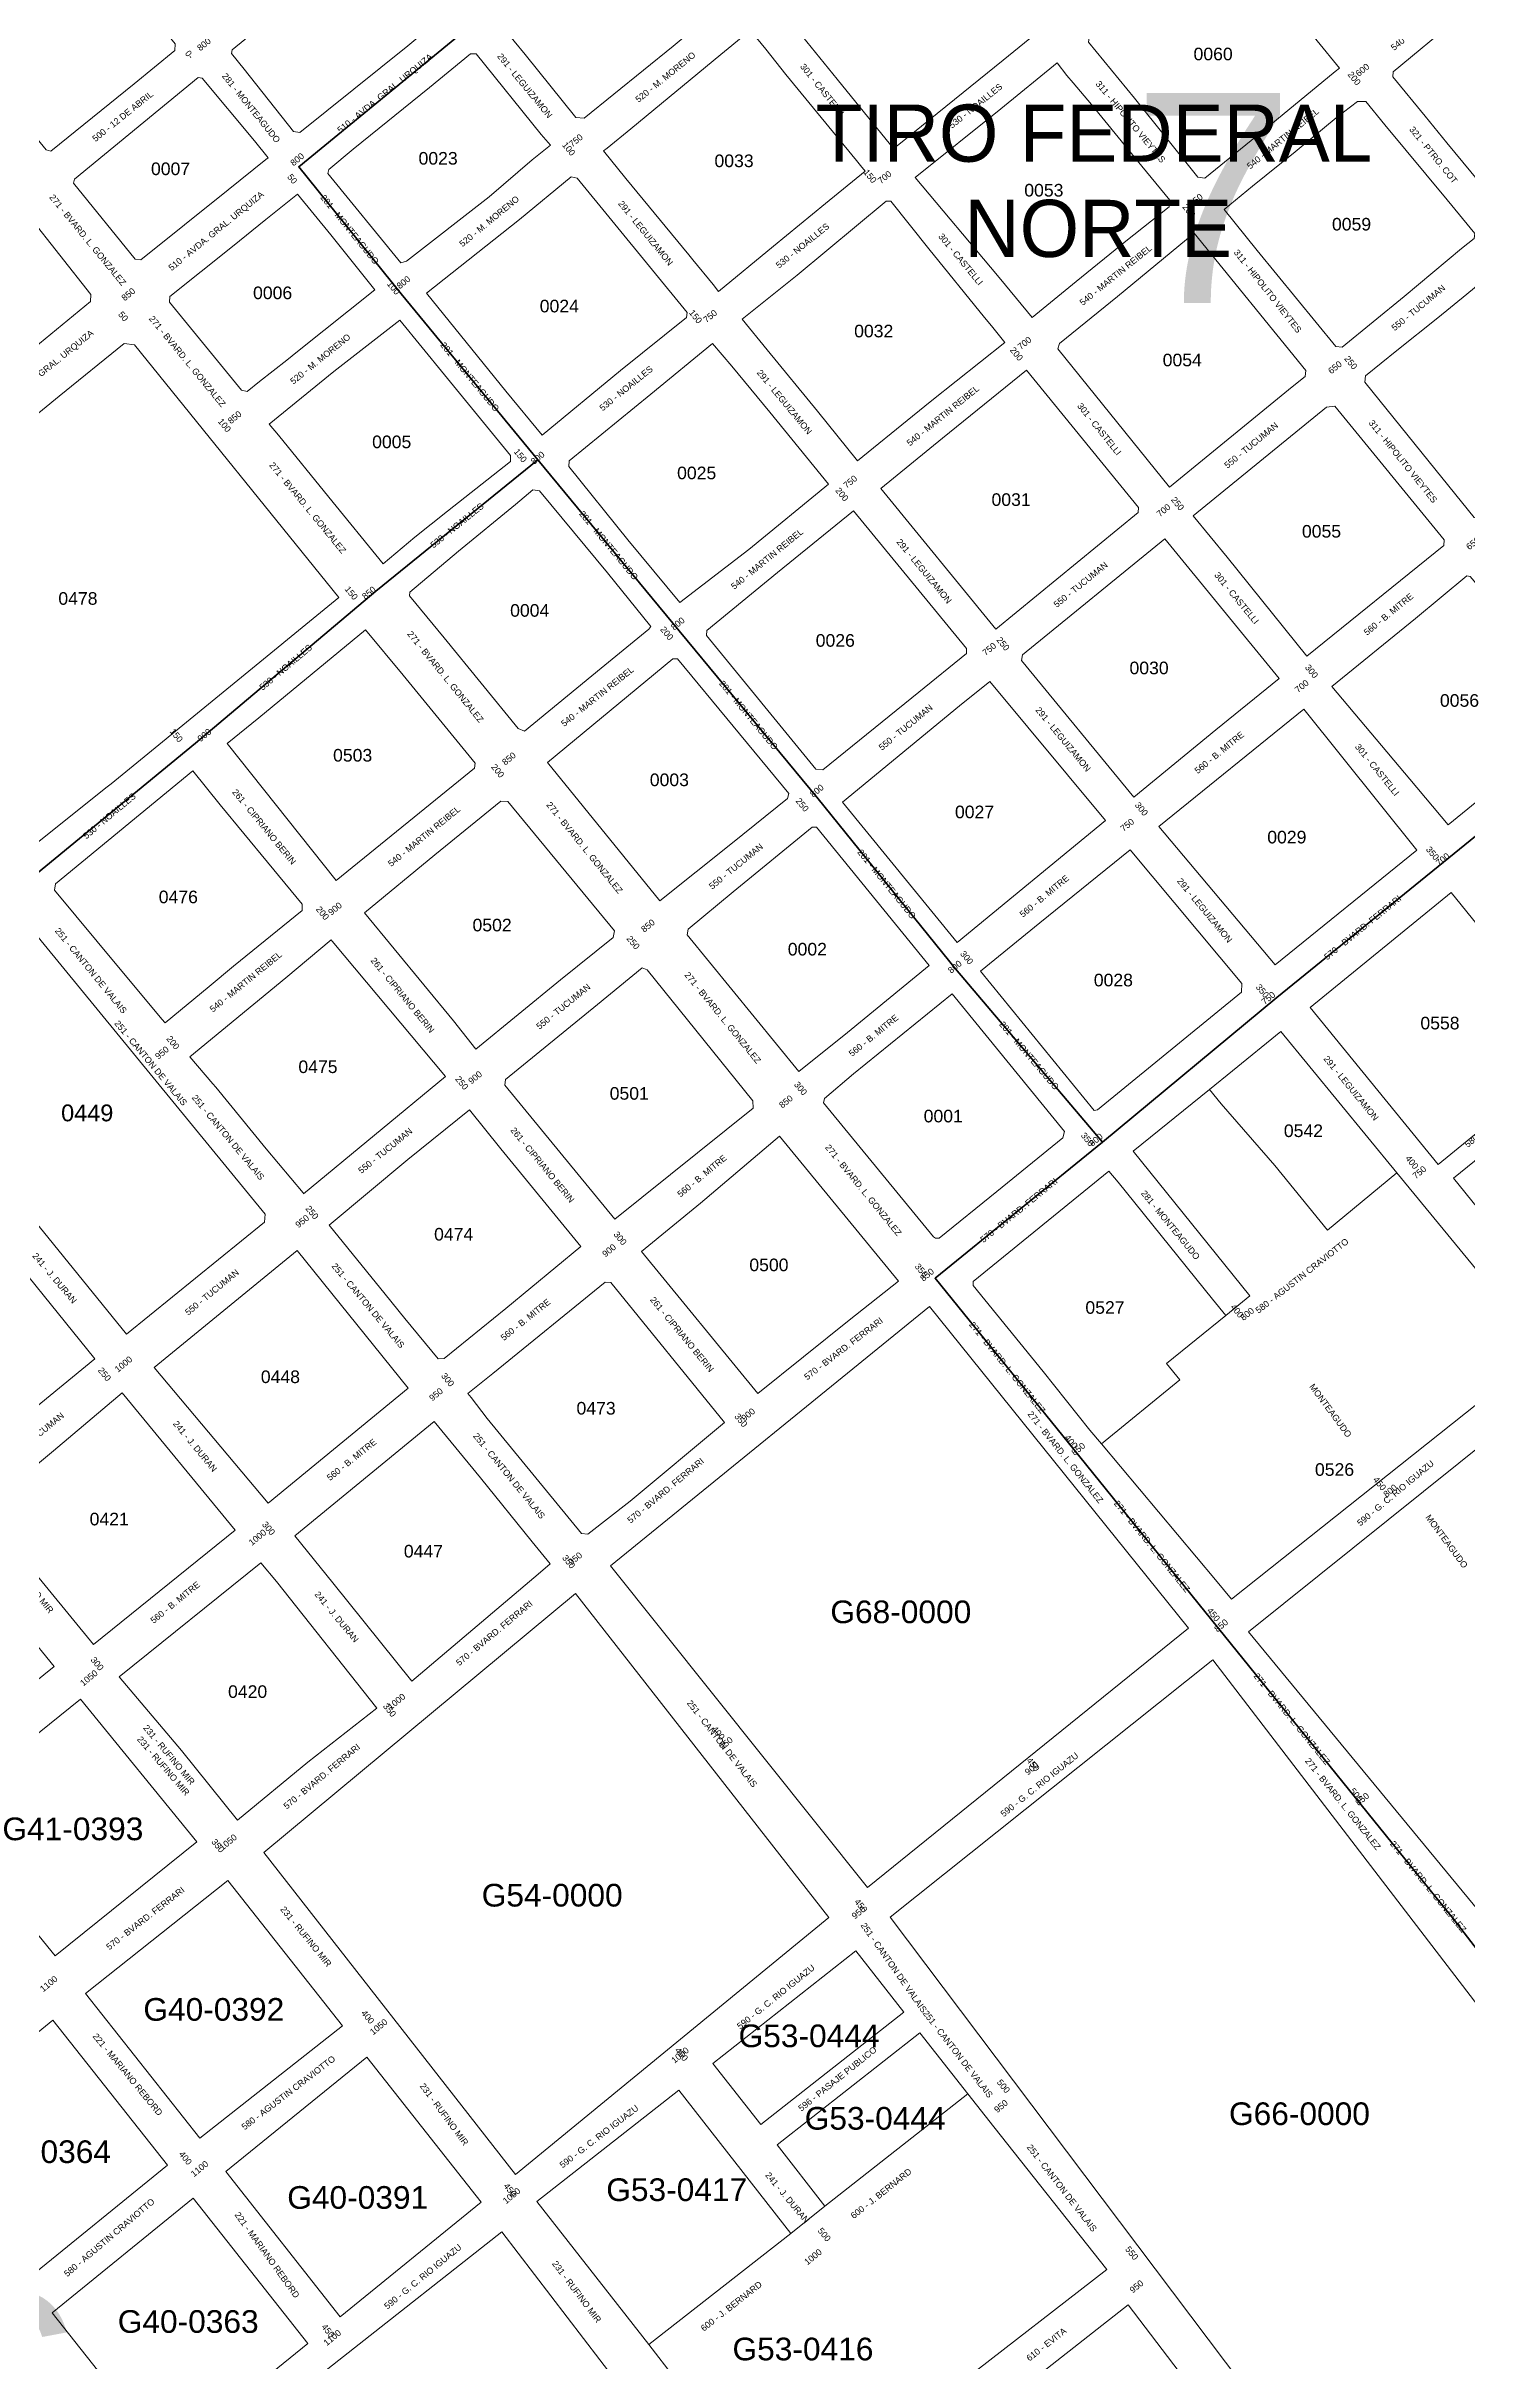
# Model space of a CAD drawing. Header units: millimetres. Extents: x -1182 to 19581, y -461 to 14363.
# Drawn here: x 15509 to 16186, y 10346 to 11450 of the extents above; entities that cross this region are included whole.
import ezdxf
from ezdxf.enums import TextEntityAlignment as Align

# ---------------------------------------------------------------- set-up
doc = ezdxf.new("R2010")
doc.units = ezdxf.units.MM
doc.layers.add('Barrios', color=70, linetype='Continuous', lineweight=40, true_color=0x94f532)
doc.layers.add('Barrios_Id', color=102, linetype='Continuous', lineweight=40)
doc.layers.add('Manzana', color=4, linetype='Continuous', lineweight=9)
doc.layers.add('Calle_id', color=7, linetype='Continuous')
doc.layers.add('Manzana_Id', color=6, linetype='Continuous')
doc.styles.add('Calle_Id', font='@Arial Unicode MS')
doc.styles.add('Manzana', font='@Arial Unicode MS')
doc.styles.add('SuperP', font='arial.ttf')

msp = doc.modelspace()

# ---------------------------------------------------------------- linework, layer by layer
at = {"layer": 'Barrios', "lineweight": 50}
msp.add_lwpolyline([(15876.7, 11595.2), (15796.7, 11529.7), (15712.4, 11460.5), (15629.1, 11392.2), (15677.9, 11331.6), (15743, 11252.5)], dxfattribs=at)
at = {"layer": 'Barrios'}
for points in [[(16011.8, 10927.4), (16094.8, 10996.4), (16176.7, 11062.9), (16257.2, 11128.3), (16337, 11193), (16395.9, 11240.8), (16453.8, 11287.5)], [(15743, 11252.5), (15665.9, 11190), (15579.9, 11117.5), (15497.2, 11049.5), (15439.3, 11001.3), (15415.3, 10982.1), (15331.3, 10914.9), (15249.6, 10849.9)], [(15743, 11252.5), (15810.3, 11171.1), (15876.5, 11091), (15941.9, 11010), (16011.8, 10927.4)], [(16011.8, 10927.4), (15932.1, 10862.6), (16001, 10777.6), (16069.9, 10692.3), (16179.2, 10557), (16254, 10459.8), (16322.7, 10369.8), (16388.7, 10283.5)]]:
    msp.add_lwpolyline(points, dxfattribs=at)
at = {"layer": 'Manzana'}
for points in [[(15514.5, 11516.5), (15516.9, 11516.2), (15570.3, 11450.7), (15570.2, 11447.5), (15550.8, 11431.7), (15511.1, 11399.6), (15508.8, 11400.2), (15454.6, 11466.3), (15455.1, 11468.5)], [(15922.2, 11520.8), (15926, 11520.3), (15943.8, 11498.8), (15967.9, 11469.3), (15979.8, 11455.3), (15964.6, 11443), (15914.1, 11402.2), (15910.9, 11402.6), (15885.5, 11433.9), (15858.7, 11466.9), (15859.1, 11469.4), (15914.2, 11514.3)], [(15798.4, 11514.3), (15795.2, 11514.2), (15749.4, 11477), (15728.2, 11459.8), (15726.4, 11458.4), (15737, 11445.7), (15761, 11415.6), (15765, 11415.3), (15807.4, 11449.6), (15832, 11470.1), (15832.1, 11471.5), (15816.1, 11491.3)], [(15603.2, 11438.6), (15597.1, 11446.2), (15597.5, 11447.9), (15623.3, 11469), (15630.2, 11474.5), (15637.9, 11480.8), (15665.9, 11503.7), (15668.3, 11500.6), (15683.3, 11482.3), (15697.8, 11465.3), (15697.5, 11463.4), (15681, 11449.8), (15629.6, 11408.5), (15626.7, 11408.9)], [(16068.6, 11505.1), (16071, 11504.9), (16089.6, 11482.3), (16114.1, 11452.2), (16124.6, 11439.1), (16122.6, 11437.5), (16091.9, 11412.3), (16060.5, 11386.7), (16057.2, 11387.2), (16027, 11424.8), (16005.2, 11451.5), (16005.4, 11453.7)], [(16191.4, 11471), (16193.3, 11468.7), (16201.2, 11459.3), (16216.3, 11441), (16240.2, 11410.9), (16244.5, 11405.6), (16244.2, 11403.6), (16205.3, 11371.2), (16202.4, 11371.4), (16175.8, 11403.5), (16165.5, 11416.3), (16150.1, 11435), (16150.2, 11437.4), (16180.6, 11462.5), (16189, 11469.3)], [(15844, 11457.2), (15841.5, 11455), (15830.1, 11445.7), (15787.3, 11410.3), (15776, 11401.1), (15774.2, 11399.7), (15784.9, 11386.6), (15814.8, 11350.2), (15816.7, 11347.9), (15826.5, 11336), (15829, 11332.8), (15855.2, 11354.4), (15879.9, 11374.6), (15898.9, 11390.1), (15896.6, 11392.8), (15894.7, 11395.2), (15861.1, 11436.1), (15851.6, 11448.2)], [(15710.9, 11446), (15713.6, 11446), (15744.6, 11407.6), (15749, 11402.5), (15740.3, 11395.5), (15719.8, 11377.9), (15680.4, 11347.2), (15677.8, 11346.4), (15643, 11389), (15643.4, 11390.9), (15655, 11400.5), (15691.4, 11429.9)], [(15990.3, 11441.7), (15994.9, 11435.7), (15997.8, 11432.1), (16006.6, 11421.8), (16030.6, 11392.5), (16043.9, 11376.3), (16043.5, 11373.1), (16022.9, 11356.7), (15999.3, 11337.5), (15978.4, 11320.3), (15965.6, 11335.7), (15961.8, 11340.4), (15922.7, 11387.1), (15963.4, 11419.8)], [(15581.2, 11434.7), (15583.2, 11434.4), (15608, 11404.5), (15614.6, 11396.5), (15613.4, 11395.6), (15595.5, 11381.2), (15553.9, 11347.8), (15551.3, 11348.1), (15521.9, 11384.3), (15522.3, 11386.3)], [(16133.3, 11423.3), (16137.2, 11423.2), (16146.2, 11412.1), (16175.9, 11376.4), (16189.1, 11360.4), (16188.8, 11358), (16182.7, 11353.3), (16155.4, 11330.4), (16125.9, 11306.3), (16123, 11306.6), (16085.5, 11352.3), (16069.7, 11371.8), (16083.3, 11383), (16103.6, 11399.3), (16124, 11416.2), (16126.6, 11418.2)], [(15758.8, 11387.3), (15734.3, 11367.1), (15690, 11331.9), (15727.7, 11285.2), (15745, 11264.3), (15782.4, 11295.1), (15813.7, 11320.4), (15814, 11322.8), (15761.7, 11386.8)], [(15628.6, 11379.1), (15613.4, 11367), (15597.6, 11354.2), (15567.8, 11330.4), (15567.6, 11327.7), (15580.5, 11312), (15601.9, 11285.7), (15604.6, 11285.1), (15610.5, 11289.9), (15623.4, 11300.1), (15628.6, 11304.2), (15665.4, 11333.6), (15644.4, 11359.8)], [(15908.9, 11375.7), (15911.1, 11375.7), (15929.1, 11353.1), (15955.6, 11320.4), (15959, 11316.4), (15965.4, 11308.5), (15930.5, 11280.8), (15921.3, 11273.4), (15895.2, 11252.1), (15876.2, 11275.7), (15852.1, 11305), (15840.3, 11319.6), (15866.4, 11340.5)], [(15500.6, 11368.8), (15434.7, 11315.8), (15434.6, 11312.9), (15442.7, 11302.8), (15463.8, 11277.4), (15466.1, 11277.2), (15467.8, 11276.8), (15530, 11328), (15530.2, 11331.3)], [(16055.5, 11360.6), (16108.7, 11295.1), (16108.3, 11292.2), (16102.2, 11287.3), (16043.7, 11239.6), (15990.5, 11305.4), (15991.3, 11307.9), (16018.9, 11330.4)], [(16201.6, 11345), (16234.2, 11304.7), (16255.1, 11279.7), (16255.4, 11277.6), (16223, 11251.2), (16190.9, 11224.8), (16188.8, 11225.1), (16167.3, 11251.6), (16136.8, 11289.6), (16137, 11292.5), (16151.9, 11304.7), (16171.5, 11320.2), (16185.3, 11331.4), (16198, 11341.9)], [(15677.3, 11319.1), (15698.5, 11293), (15730, 11254.6), (15730, 11251.7), (15700, 11228.1), (15684.4, 11215.7), (15669.3, 11203), (15643.5, 11234.8), (15619.5, 11264.3), (15615.1, 11269.5), (15645.9, 11294.7)], [(15546, 11308), (15550.9, 11307.3), (15648.3, 11187), (15539.9, 11098.2), (15537.9, 11096.8), (15498.4, 11065.1), (15495, 11069.3), (15451.4, 11121.9), (15442.8, 11132.6), (15399.2, 11187.9), (15515.1, 11282.8)], [(15826.1, 11308), (15796.7, 11283.9), (15757.9, 11252.1), (15757.7, 11249.4), (15785.9, 11214.4), (15810.6, 11184.6), (15843.5, 11209.9), (15881.3, 11241), (15853.4, 11275.3), (15835.4, 11297.2)], [(15975.7, 11295.3), (15935.7, 11262.8), (15906.3, 11238.9), (15961, 11171.8), (16028.8, 11227.4), (16029, 11229.8)], [(16122.4, 11278.1), (16174.5, 11214.4), (16174.3, 11211.8), (16109.1, 11159), (16071.2, 11206.1), (16055, 11225.9), (16118.5, 11277.7)], [(15740.6, 11238.3), (15743.7, 11237.8), (15776.2, 11198.7), (15796.8, 11173.1), (15795.9, 11171.8), (15773.1, 11153.3), (15736.6, 11123.2), (15733.6, 11124.6), (15698.3, 11167.8), (15681.9, 11187.7), (15682.1, 11189.5), (15705.2, 11209.1), (15732.3, 11231.3)], [(15893.2, 11228.3), (15857.1, 11198.9), (15823.5, 11171.2), (15823.3, 11168.8), (15875.3, 11105.1), (15878.6, 11104.8), (15924.4, 11141.8), (15947, 11160.3), (15947.1, 11162.7)], [(16041.5, 11214.9), (16096, 11148.3), (16065.8, 11123.9), (16026.8, 11091.8), (15973.2, 11156.9), (15973.7, 11159.6)], [(16158.1, 11100.4), (16121, 11144.6), (16160.9, 11176.9), (16185.3, 11197.2), (16186.9, 11197), (16241.8, 11132.3), (16208.2, 11104.4), (16196.9, 11095.3), (16176.4, 11078.6)], [(15660.9, 11171.5), (15678.9, 11150), (15713.2, 11108), (15712.8, 11105.7), (15646.9, 11052.1), (15595.1, 11117.4), (15610.1, 11129.6)], [(15807.3, 11157.7), (15809.5, 11157.7), (15862.5, 11093.5), (15861.8, 11091.2), (15835.7, 11070.1), (15801, 11042.5), (15747.5, 11108.3)], [(15958.2, 11147), (16013.3, 11080.7), (15942.6, 11022.6), (15888, 11089.5), (15943.8, 11135.3)], [(16107.7, 11133.7), (16161.5, 11066.6), (16094, 11011.9), (16038.6, 11077.8)], [(15578.7, 11104.3), (15591.8, 11088.2), (15614.2, 11060.9), (15630.8, 11040.9), (15630.7, 11037.9), (15598.1, 11011.3), (15586.5, 11001.6), (15565.5, 10984.3), (15564, 10986.1), (15533.2, 11023), (15512.9, 11047.6), (15513.3, 11050.6)], [(15694, 11064.3), (15725.3, 11090), (15728.7, 11089.8), (15779.4, 11028.1), (15778.8, 11024.9), (15753.7, 11004.8), (15713.5, 10971.8), (15702.8, 10985.3), (15660.5, 11036.8)], [(15873.6, 11077.6), (15875.7, 11077.5), (15929.3, 11011.6), (15890.4, 10979.7), (15867.3, 10961.1), (15814, 11026.3), (15814.5, 11028.9), (15836, 11046.8)], [(16025, 11066.8), (16078.2, 11003.1), (16078, 10998.9), (16009.4, 10942.9), (16007.9, 10942.6), (15953.7, 11009), (15982, 11032)], [(16177.8, 11046.4), (16232.1, 10979.4), (16200.8, 10953.8), (16202, 10952.4), (16207.1, 10945.8), (16171.7, 10916.9), (16110.7, 10991.6)], [(15644.6, 11023.8), (15623, 11005.8), (15577.3, 10968.1), (15588.3, 10955.2), (15589.7, 10953.6), (15613.6, 10924.3), (15631.2, 10903.3), (15631.4, 10902.9), (15699, 10958.8), (15645.1, 11023.2)], [(15792.6, 11010.6), (15795.1, 11009.6), (15845.3, 10947.2), (15845.5, 10943.7), (15779.7, 10890.8), (15727.3, 10954.6), (15727.5, 10957.3), (15771.4, 10993)], [(15940.3, 10998.1), (15993.8, 10932.6), (15993, 10929.5), (15961.5, 10903.9), (15934, 10881.7), (15932.3, 10881.8), (15931.4, 10882.3), (15879, 10946.2), (15879.4, 10948.3), (15893.3, 10960)], [(16244.8, 10963.7), (16178.9, 10910.3), (16233.4, 10843), (16299.3, 10896.4)], [(15710.5, 10942.9), (15725.3, 10924.3), (15763.4, 10877.7), (15727.7, 10848.3), (15698.4, 10824.4), (15695.5, 10824.3), (15679.7, 10843.5), (15670.3, 10855.1), (15643.7, 10888), (15681.1, 10919.2)], [(15858.1, 10930.3), (15914.7, 10861.3), (15891.2, 10842.7), (15847.8, 10807.7), (15792.4, 10875.4), (15820.4, 10898.4)], [(15628.4, 10875.9), (15560.3, 10820.1), (15614.6, 10755.5), (15681.2, 10810.2)], [(15775, 10860.8), (15721.6, 10817.2), (15709.7, 10807.7), (15711.3, 10805.8), (15718.9, 10795.8), (15763.7, 10741), (15766.8, 10740.7), (15787, 10756.5), (15831.8, 10793.9), (15777.8, 10860.6)], [(16052.7, 10696), (15929.4, 10849.2), (15777.6, 10725.7), (15900, 10572.4)], [(16231.1, 10814.4), (16353.9, 10665.5), (16204.1, 10545.4), (16081.3, 10694.2)], [(15545, 10808.1), (15598.8, 10742.6), (15531.4, 10688.2), (15478.7, 10752.3), (15505.7, 10774.8), (15512.4, 10780.4)], [(15693.6, 10794.4), (15627.3, 10739.9), (15645.4, 10717.5), (15683, 10670.7), (15743.2, 10721.7), (15748.8, 10726.5), (15740.3, 10737), (15715.6, 10767.6)], [(15459.8, 10742.5), (15392.4, 10688.2), (15445.2, 10623.3), (15512.7, 10677.6)], [(15611.1, 10727), (15543.7, 10672.8), (15573.3, 10637.6), (15599.9, 10604.5), (15633.4, 10632.1), (15666.3, 10657.8), (15618.5, 10718.1)], [(15760.9, 10712.5), (15881.5, 10558.1), (15732.4, 10435.6), (15612.5, 10589)], [(15525.3, 10662.1), (15580.6, 10594.1), (15513.2, 10539.8), (15457.8, 10607.8)], [(15595.4, 10575.7), (15527.6, 10521.9), (15582, 10452.9), (15649.9, 10506.5)], [(15826.3, 10488.6), (15894.4, 10542.2), (15917.2, 10513), (15849.2, 10459.5)], [(15512.1, 10509.2), (15566.6, 10440.1), (15499.5, 10385.5), (15445, 10454.6)], [(15661.6, 10491.6), (15716, 10422.5), (15648.9, 10367.9), (15594.5, 10437)], [(15578.9, 10424.4), (15633.4, 10355.2), (15566.3, 10300.6), (15511.8, 10369.8)], [(15725.9, 10408.3), (15575.1, 10289.5), (15691.7, 10136.9), (15842.5, 10255.8)]]:
    msp.add_lwpolyline(points, close=True, dxfattribs=at)
at = {"layer": 'Manzana', "linetype": 'Continuous'}
for points in [[(15429.1, 10981.5), (15547.1, 10836), (15612.8, 10889.4), (15613.2, 10893.1), (15498.5, 11033.1), (15492.8, 11033.4)], [(15479.4, 10889.3), (15412.5, 10832.5), (15460.8, 10771.5), (15468.1, 10771.9), (15532.1, 10824.3)]]:
    msp.add_lwpolyline(points, close=True, dxfattribs=at)
at = {"layer": 'Manzana'}
for points in [[(16062.8, 10952.5), (16073.7, 10961.4), (16096.8, 10980.2), (16151.9, 10912.8)], [(16062.8, 10952.5), (16026.5, 10923.1), (16081.9, 10854.3), (16070.5, 10844.9)], [(16062.8, 10952.5), (16068.4, 10945.7), (16093.8, 10916.3), (16119, 10885.6), (16151.9, 10912.8)], [(16070.5, 10844.9), (16064.2, 10852.7), (16019.3, 10908.4), (16014.9, 10913.6), (15950.3, 10861.1), (15950.2, 10859.1), (15983.6, 10818.2), (16005.8, 10790.3), (16011.3, 10783.8)], [(16011.3, 10783.8), (16065.6, 10718.9), (16073.2, 10709.7), (16221.8, 10827.9), (16151.9, 10912.8)], [(16070.5, 10844.9), (16042.3, 10822), (16048.7, 10814.3), (16011.3, 10783.8)], [(16377.7, 10271.9), (16064.4, 10680.8), (15910.7, 10558.2), (16137.8, 10256.7)], [(15947.7, 10474), (15924.9, 10503.2), (15856.9, 10449.7), (15879.7, 10420.5)], [(15795.8, 10354.6), (15742.5, 10422.7), (15810.1, 10475.8), (15863.5, 10407.6)], [(15795.8, 10354.6), (15808.1, 10338.8), (15861.5, 10270.7), (15929.6, 10324.3), (15945.5, 10337.3), (16013.9, 10390.3), (15960.1, 10458.3), (15947.7, 10474)], [(15947.7, 10474), (15879.7, 10420.5)], [(15795.8, 10354.6), (15863.5, 10407.6)], [(16006.4, 10087.2), (15874.9, 10256.3), (16024.1, 10373.5), (16118.6, 10249.2)]]:
    msp.add_lwpolyline(points, dxfattribs=at)
at = {"layer": 'Manzana', "linetype": 'Continuous'}
msp.add_lwpolyline([(15863.5, 10407.6), (15879.7, 10420.5)], dxfattribs=at)

# ---------------------------------------------------------------- texts
at = {"color": 32, "true_color": 0xe3621c, "style": 'Calle_Id'}
for s, p in [('800', (15584, 11450.5, 1)), ('600', (16135.6, 11438.3, 1)), ('750', (15761.1, 11404.7, 1)), ('800', (15628.4, 11395.7, 1)), ('700', (15908.1, 11387.2, 1)), ('650', (16056.3, 11376.3, 1)), ('800', (15679, 11337.1, 1)), ('850', (15548, 11331.4, 1)), ('750', (15825, 11321, 1)), ('700', (15974.7, 11308.2, 1)), ('650', (16122.5, 11296.6, 1)), ('850', (15598.6, 11272.8, 1)), ('800', (15742.9, 11253.5, 1)), ('750', (15891.7, 11242.1, 1)), ('700', (16040.9, 11228.5, 1)), ('650', (16188.2, 11212.8, 1)), ('850', (15662.5, 11189.2, 1)), ('800', (15809.6, 11174.5, 1)), ('750', (15957.9, 11162.4, 1)), ('700', (16106.7, 11144.7, 1)), ('900', (15584.2, 11121.4, 1)), ('850', (15729.2, 11110.2, 1)), ('800', (15875.8, 11094.9, 1)), ('750', (16023.6, 11078.6, 1)), ('700', (16173.8, 11062.2, 1)), ('900', (15646.4, 11038.7, 1)), ('850', (15795.4, 11030.6, 1)), ('800', (15941.5, 11011, 1)), ('750', (16090.8, 10996.1, 1)), ('950', (15564, 10970.1, 1)), ('900', (15713.1, 10958.3, 1)), ('850', (15861.1, 10946.8, 1)), ('800', (16008.7, 10928.6, 1)), ('750', (16162.7, 10913.1, 1)), ('950', (15630.8, 10889.8, 1)), ('900', (15776.9, 10875.9, 1)), ('850', (15928.3, 10864.3, 1)), ('800', (16080.7, 10845.6, 1)), ('1000', (15545.7, 10821.7, 1)), ('950', (15694.5, 10807.3, 1)), ('900', (15843.1, 10797.7, 1)), ('850', (16000.3, 10781.3, 1)), ('800', (16148.8, 10761.4, 1)), ('1000', (15609.5, 10739.2, 1)), ('950', (15760.8, 10729.1, 1)), ('850', (16068.3, 10697.2, 1)), ('1050', (15529.2, 10672.2, 1)), ('1000', (15675.7, 10661, 1)), ('950', (15832.5, 10641.1, 1)), ('900', (15978.1, 10629.1, 1)), ('850', (16135.5, 10614.5, 1)), ('1050', (15595.5, 10594, 1)), ('950', (15895.7, 10560.5, 1)), ('1100', (15510.1, 10526.5, 1)), ('1050', (15667.2, 10506, 1)), ('1000', (15810.7, 10492.5, 1)), ('950', (15963.5, 10468.2, 1)), ('1100', (15581.9, 10438.4, 1)), ('1050', (15730.5, 10425.5, 1)), ('1000', (15874, 10396.4, 1)), ('950', (16028, 10382.3, 1)), ('1100', (15645.1, 10357.9, 1))]:
    msp.add_text(s, height=3, rotation=39.3589, dxfattribs=at).set_placement(p, align=Align.MIDDLE)
at = {"color": 40, "true_color": 0xe6bd19, "style": 'Calle_Id'}
for s, p in [('0-', (15577.1, 11445.6, 1)), ('200', (16131.7, 11434.3, 1)), ('100', (15757.7, 11400.7, 1)), ('50', (15626.1, 11386.4, 1)), ('150', (15901.2, 11387.7, 1)), ('200', (16053, 11371.2, 1)), ('100', (15674.3, 11334.5, 1)), ('50', (15545.6, 11320.9, 1)), ('150', (15818.1, 11320.8, 1)), ('200', (15970.9, 11303, 1)), ('250', (16130.1, 11298.9, 1)), ('100', (15593.8, 11269, 1)), ('150', (15734.7, 11254.6, 1)), ('200', (15887.8, 11236.1, 1)), ('250', (16047.6, 11231.7, 1)), ('150', (15654.2, 11189.1, 1)), ('200', (15804.4, 11169.9, 1)), ('250', (15964.5, 11164.9, 1)), ('300', (16111.4, 11151.8, 1)), ('150', (15570.9, 11121.3, 1)), ('200', (15723.9, 11104.4, 1)), ('250', (15868.9, 11088.2, 1)), ('300', (16030.4, 11086.2, 1)), ('350', (16169, 11065.1, 1)), ('200', (15640.5, 11036.6, 1)), ('250', (15788.4, 11022.6, 1)), ('300', (15947.2, 11015.4, 1)), ('350', (16088, 10999.5, 1)), ('200', (15569.3, 10974.9, 1)), ('250', (15706.8, 10955.7, 1)), ('300', (15868.1, 10953.1, 1)), ('350', (16004.7, 10928.8, 1)), ('400', (16159.2, 10917.9, 1)), ('250', (15635.5, 10894, 1)), ('300', (15782.2, 10881.7, 1)), ('350', (15925.6, 10866.4, 1)), ('400', (16075.9, 10847.1, 1)), ('250', (15536.7, 10816.9, 1)), ('300', (15700.1, 10814.3, 1)), ('350', (15839.7, 10795, 1)), ('400', (15996.9, 10784.8, 1)), ('450', (16143.8, 10764.8, 1)), ('300', (15614.8, 10743.5, 1)), ('350', (15757.7, 10727.6, 1)), ('450', (16064.7, 10702.4, 1)), ('300', (15533.2, 10679, 1)), ('350', (15672.4, 10656.9, 1)), ('400', (15828.9, 10646, 1)), ('450', (15978.8, 10631, 1)), ('500', (16132.7, 10616.5, 1)), ('350', (15590.7, 10592.3, 1)), ('450', (15896.8, 10563.7, 1)), ('400', (15662, 10510.7, 1)), ('450', (15811.4, 10492.9, 1)), ('500', (15964.7, 10477.7, 1)), ('400', (15575.2, 10443.5, 1)), ('450', (15729.8, 10428.3, 1)), ('500', (15879.4, 10407, 1)), ('550', (16025.8, 10398.2, 1)), ('450', (15643.1, 10361.2, 1))]:
    msp.add_text(s, height=3, rotation=309.3589, dxfattribs=at).set_placement(p, align=Align.MIDDLE)
at = {"layer": 'Barrios', "insert": (15875.3, 11421.8), "char_height": 27.226, "width": 759.763, "attachment_point": 1, "style": 'SuperP'}
msp.add_mtext('{\\fConstantia|b0|i0|c0|p18;TIRO FEDERAL\\P       NORTE}', dxfattribs=at)
at = {"layer": 'Barrios_Id', "style": 'Manzana'}
for s, p in [('7', (16064.5, 11377.3)), ('6', (15488.7, 10329.3))]:
    msp.add_text(s, height=100, dxfattribs=at).set_placement(p, align=Align.MIDDLE_CENTER)
at = {"layer": 'Calle_id', "style": 'Calle_Id'}
for s, rotation, p in [('540 - MARTIN REIBEL', 39.6105, (16166.2, 11462.1, 1)), ('540 - MARTIN REIBEL', 39.4141, (16097.7, 11405.6, 1)), ('540 - MARTIN REIBEL', 39.1273, (16018.1, 11340.5, 1)), ('540 - MARTIN REIBEL', 39.1096, (15935.8, 11273.6, 1)), ('540 - MARTIN REIBEL', 39.3373, (15852.1, 11205.3, 1)), ('540 - MARTIN REIBEL', 38.689, (15771.3, 11139.8, 1)), ('540 - MARTIN REIBEL', 39.1122, (15688.8, 11073.2, 1)), ('540 - MARTIN REIBEL', 39.3002, (15603.9, 11003.9, 1)), ('271 - BVARD. L. GONZALEZ', 309.0748, (16166.9, 10572.8)), ('600 - J. BERNARD', 38.1054, (15835.1, 10372.9))]:
    msp.add_text(s, height=3, rotation=rotation, dxfattribs=at).set_placement(p, align=Align.MIDDLE)
at = {"layer": 'Calle_id', "color": 7, "style": 'Calle_Id'}
for s, rotation, p in [('510 - AVDA. GRAL. URQUIZA', 39.2187, (15670.4, 11426.9, 1)), ('291 - LEGUIZAMON', 309.4138, (15736.8, 11430.8, 1)), ('520 - M. MORENO', 39.1086, (15803.7, 11434.9, 1)), ('301 - CASTELLI', 308.9012, (15878.4, 11428.9, 1)), ('281 - MONTEAGUDO', 308.9258, (15606.5, 11420.2, 1)), ('530 - NOAILLES', 38.8143, (15951.4, 11421.2, 1)), ('311 - HIPOLITO VIEYTES', 309.6932, (16025.2, 11413.6, 1)), ('500 - 12 DE ABRIL', 38.7557, (15545.3, 11416.2, 1)), ('321 - PTRO. COT', 309.0346, (16169.4, 11397.8, 1)), ('271 - BVARD. L. GONZALEZ', 309.3591, (15528.7, 11357.3, 1)), ('510 - AVDA. GRAL. URQUIZA', 39.2187, (15590, 11361.3, 1)), ('281 - MONTEAGUDO', 308.9721, (15653.4, 11362.3, 1)), ('520 - M. MORENO', 39.5415, (15719.8, 11366.2, 1)), ('291 - LEGUIZAMON', 309.2407, (15794.3, 11360.6, 1)), ('530 - NOAILLES', 39.0279, (15869, 11354.6, 1)), ('301 - CASTELLI', 309.5194, (15944.3, 11348.1, 1)), ('311 - HIPOLITO VIEYTES', 308.2289, (16090.5, 11332.9, 1)), ('550 - TUCUMAN', 39.4339, (16162.2, 11325, 1)), ('271 - BVARD. L. GONZALEZ', 309.3591, (15576.1, 11299.5, 1)), ('510 - AVDA. GRAL. URQUIZA', 39.0541, (15508.9, 11295.3, 1)), ('520 - M. MORENO', 38.9046, (15639.4, 11300.6, 1)), ('281 - MONTEAGUDO', 309.3721, (15710.6, 11292.1, 1)), ('530 - NOAILLES', 39.0279, (15785, 11286.6, 1)), ('291 - LEGUIZAMON', 309.5191, (15860.4, 11280.1, 1)), ('301 - CASTELLI', 308.7998, (16010.3, 11267.2, 1)), ('550 - TUCUMAN', 39.5232, (16082.6, 11259.5, 1)), ('311 - HIPOLITO VIEYTES', 308.7111, (16154.9, 11251.8, 1)), ('271 - BVARD. L. GONZALEZ', 309.3591, (15633.4, 11229.7, 1)), ('530 - NOAILLES', 39.0279, (15704.5, 11221.3, 1)), ('281 - MONTEAGUDO', 309.5612, (15776.7, 11211.8, 1)), ('291 - LEGUIZAMON', 309.5488, (15926.9, 11199.5, 1)), ('550 - TUCUMAN', 39.0571, (16001.4, 11193.1, 1)), ('301 - CASTELLI', 309.459, (16075.7, 11186.7, 1)), ('560 - B. MITRE', 39.2711, (16148, 11179, 1)), ('530 - NOAILLES', 40.1587, (15622.9, 11153.7, 1)), ('271 - BVARD. L. GONZALEZ', 309.0927, (15699, 11149.2, 1)), ('281 - MONTEAGUDO', 309.4078, (15843.3, 11130.9, 1)), ('550 - TUCUMAN', 39.3726, (15918.1, 11125.1, 1)), ('291 - LEGUIZAMON', 309.6134, (15993.1, 11119.4, 1)), ('560 - B. MITRE', 39.2998, (16067.4, 11113.1, 1)), ('301 - CASTELLI', 309.0756, (16142.6, 11104.9, 1)), ('530 - NOAILLES', 40.1587, (15539, 11082.9, 1)), ('261 - CIPRIANO BERIN', 309.4429, (15612.7, 11077.7, 1)), ('271 - BVARD. L. GONZALEZ', 309.0609, (15765.2, 11067.8, 1)), ('550 - TUCUMAN', 39.2237, (15837.3, 11058.9, 1)), ('281 - MONTEAGUDO', 309.0688, (15909.1, 11050.4, 1)), ('560 - B. MITRE', 39.4474, (15984.1, 11044.7, 1)), ('291 - LEGUIZAMON', 309.5521, (16060.5, 11037.9, 1)), ('570 - BVARD. FERRARI', 39.0962, (16135.7, 11029.7, 1)), ('251 - CANTON DE VALAIS', 309.3016, (15530.2, 11009.2, 1)), ('261 - CIPRIANO BERIN', 309.4429, (15678.6, 10997.5, 1)), ('550 - TUCUMAN', 39.0169, (15755.1, 10992.1, 1)), ('271 - BVARD. L. GONZALEZ', 309.1545, (15831, 10986.8, 1)), ('560 - B. MITRE', 39.0778, (15902.8, 10978.3, 1)), ('281 - MONTEAGUDO', 310.2594, (15976.9, 10968.7, 1)), ('291 - LEGUIZAMON', 309.3377, (16130.2, 10953.2, 1)), ('580 - AGUSTIN CRAVIOTTO', 39.7158, (16205.9, 10943.4, 1)), ('251 - CANTON DE VALAIS', 309.6039, (15595.5, 10929.8, 1)), ('550 - TUCUMAN', 39.0355, (15670.3, 10923.4, 1)), ('261 - CIPRIANO BERIN', 309.4429, (15745.2, 10916.6, 1)), ('560 - B. MITRE', 39.5235, (15821.1, 10911.4, 1)), ('271 - BVARD. L. GONZALEZ', 309.1595, (15898, 10904.6, 1)), ('570 - BVARD. FERRARI', 39.123, (15972, 10895, 1)), ('281 - MONTEAGUDO', 309.4304, (16044.2, 10888, 1)), ('580 - AGUSTIN CRAVIOTTO', 38.0847, (16106.8, 10863.8)), ('550 - TUCUMAN', 39.3913, (15587.8, 10856, 1)), ('251 - CANTON DE VALAIS', 309.9355, (15662.2, 10849.6, 1)), ('560 - B. MITRE', 38.8303, (15737.1, 10842.9, 1)), ('261 - CIPRIANO BERIN', 309.4429, (15811.6, 10835.9, 1)), ('570 - BVARD. FERRARI', 37.5091, (15888.5, 10829.1, 1)), ('271 - BVARD. L. GONZALEZ', 308.9745, (15966.5, 10820.1, 1)), ('MONTEAGUDO', 306.4713, (16120.4, 10799.6, 1)), ('550 - TUCUMAN', 39.2651, (15504.5, 10787.8, 1)), ('241 - J. DURAN', 309.6601, (15579.8, 10782.6, 1)), ('251 - CANTON DE VALAIS', 309.1977, (15729.3, 10768.5, 1)), ('271 - BVARD. L. GONZALEZ', 308.6577, (15994.2, 10777.4)), ('560 - B. MITRE', 38.8616, (15654.3, 10776.2, 1)), ('570 - BVARD. FERRARI', 39.7511, (15803.8, 10761.5, 1)), ('590 - G. C. RIO IGUAZU', 39.8729, (16151.3, 10760.3, 1)), ('271 - BVARD. L. GONZALEZ', 308.9444, (16035.4, 10734.9, 1)), ('MONTEAGUDO', 306.4713, (16175.7, 10737.3, 1)), ('231 - RUFINO MIR', 308.897, (15500.3, 10717.5)), ('560 - B. MITRE', 39.1134, (15570.3, 10708.2, 1)), ('241 - J. DURAN', 309.6601, (15647.2, 10701.3, 1)), ('570 - BVARD. FERRARI', 39.7511, (15722.2, 10693.6, 1)), ('271 - BVARD. L. GONZALEZ', 309.0812, (16102, 10652.7)), ('231 - RUFINO MIR', 309.7511, (15567.4, 10635.6)), ('231 - RUFINO MIR', 310.6379, (15564.7, 10630.3, 1)), ('570 - BVARD. FERRARI', 39.7511, (15640.1, 10625.3, 1)), ('271 - BVARD. L. GONZALEZ', 308.6738, (16126.3, 10612.2)), ('570 - BVARD. FERRARI', 37.9225, (15556.1, 10557.7, 1)), ('231 - RUFINO MIR', 309.1334, (15632.6, 10549, 1)), ('251 - CANTON DE VALAIS', 305.1193, (15912.5, 10534.2, 1)), ('590 - G. C. RIO IGUAZU', 38.9283, (15856.3, 10520.3, 1)), ('251 - CANTON DE VALAIS', 307.7536, (15943, 10493, 1)), ('221 - MARIANO REBORD', 309.5679, (15547.7, 10483.3, 1)), ('580 - AGUSTIN CRAVIOTTO', 37.5467, (15624.2, 10474.6, 1)), ('596 - PASAJE PUBLICO', 38.7398, (15885.6, 10481.2, 1)), ('231 - RUFINO MIR', 306.4621, (15698.4, 10464.3, 1)), ('590 - G. C. RIO IGUAZU', 37.6685, (15772.1, 10453.8, 1)), ('251 - CANTON DE VALAIS', 307.7536, (15992.5, 10429.2, 1)), ('241 - J. DURAN', 309.6601, (15861.8, 10424.6, 1)), ('600 - J. BERNARD', 38.5389, (15906.4, 10426.6, 1)), ('580 - AGUSTIN CRAVIOTTO', 40.2935, (15538.9, 10405.6, 1)), ('221 - MARIANO REBORD', 305.8769, (15614.1, 10397.3, 1)), ('590 - G. C. RIO IGUAZU', 39.3329, (15688.2, 10387, 1)), ('231 - RUFINO MIR', 307.0595, (15761.5, 10379.8, 1)), ('610 - EVITA', 38.0844, (15985.1, 10354.7, 1))]:
    msp.add_text(s, height=3, rotation=rotation, dxfattribs=at).set_placement(p, align=Align.MIDDLE)
at = {"layer": 'Calle_id', "color": 7, "linetype": 'Continuous', "style": 'Calle_Id'}
for s, rotation, p in [('251 - CANTON DE VALAIS', 309.7807, (15558.7, 10965.2)), ('241 - J. DURAN', 310.1534, (15512.9, 10862.7)), ('251 - CANTON DE VALAIS', 308.0348, (15830.7, 10640.9, 1)), ('590 - G. C. RIO IGUAZU', 38.827, (15981.8, 10621.4))]:
    msp.add_text(s, height=3, rotation=rotation, dxfattribs=at).set_placement(p, align=Align.MIDDLE)
at = {"layer": 'Manzana_Id', "style": 'Manzana'}
for s, height, p in [('0060', 6, (16064.5, 11445.9)), ('0023', 6, (15695.5, 11396.2)), ('0033', 6, (15836.4, 11395)), ('0007', 6, (15568.1, 11391.2)), ('0053', 6, (15983.9, 11381)), ('0059', 6, (16130.4, 11364.8)), ('0006', 6, (15616.7, 11332.1)), ('0024', 6, (15753.2, 11325.8)), ('0032', 6, (15902.9, 11313.9)), ('0054', 6, (16049.8, 11300.1)), ('0005', 6, (15673.4, 11261.1)), ('0025', 6, (15818.6, 11246.3)), ('0031', 6, (15968.3, 11233.6)), ('0055', 6, (16116.1, 11218.5)), ('0478', 6, (15524, 11186.5)), ('0004', 6, (15739.1, 11180.8)), ('0026', 6, (15884.6, 11166.5)), ('0030', 6, (16034, 11153.4)), ('0056', 6, (16181.8, 11137.9)), ('0503', 6, (15654.8, 11111.8)), ('0003', 6, (15805.6, 11100.1)), ('0027', 6, (15950.9, 11084.8)), ('0029', 6, (16099.6, 11072.8)), ('0476', 6, (15571.8, 11044.3)), ('0502', 6, (15721.2, 11030.9)), ('0002', 6, (15871.3, 11019.4)), ('0028', 6, (16017, 11004.7)), ('0558', 6, (16172.5, 10984.2)), ('0475', 6, (15638.3, 10963.4)), ('0501', 6, (15786.5, 10950.7)), ('0001', 6, (15936, 10939.9)), ('0542', 6, (16107.5, 10932.9)), ('0474', 6, (15702.9, 10883.6)), ('0500', 6, (15853, 10869)), ('0527', 6, (16013, 10848.7)), ('0448', 6, (15620.4, 10815.7)), ('0473', 6, (15770.7, 10800.7)), ('0526', 6, (16122.3, 10771.5)), ('0421', 6, (15538.9, 10747.9)), ('0447', 6, (15688.5, 10732.6)), ('G68-0000', 10.8, (15915.8, 10703.7)), ('0420', 6, (15604.8, 10665.7)), ('G41-0393', 10.8, (15521.6, 10600.3)), ('G54-0000', 10.8, (15749.8, 10568.7)), ('G40-0392', 10.8, (15588.7, 10514.3)), ('G53-0444', 10.8, (15872.1, 10501.7)), ('G66-0000', 10.8, (16105.6, 10464.6)), ('G53-0444', 10.8, (15903.6, 10462.4)), ('G40-0364', 10.8, (15506.2, 10446.5)), ('G40-0391', 10.8, (15657.2, 10424.7)), ('G53-0417', 10.8, (15809.1, 10428.4)), ('G40-0363', 10.8, (15576.5, 10365.6)), ('G53-0416', 10.8, (15869.2, 10352.5))]:
    msp.add_text(s, height=height, dxfattribs=at).set_placement(p, align=Align.MIDDLE_CENTER)
at = {"layer": 'Manzana_Id', "linetype": 'Continuous', "style": 'Manzana'}
msp.add_text('0449', height=8, dxfattribs=at).set_placement((15516, 10937.4))

doc.saveas('drawing.dxf')
